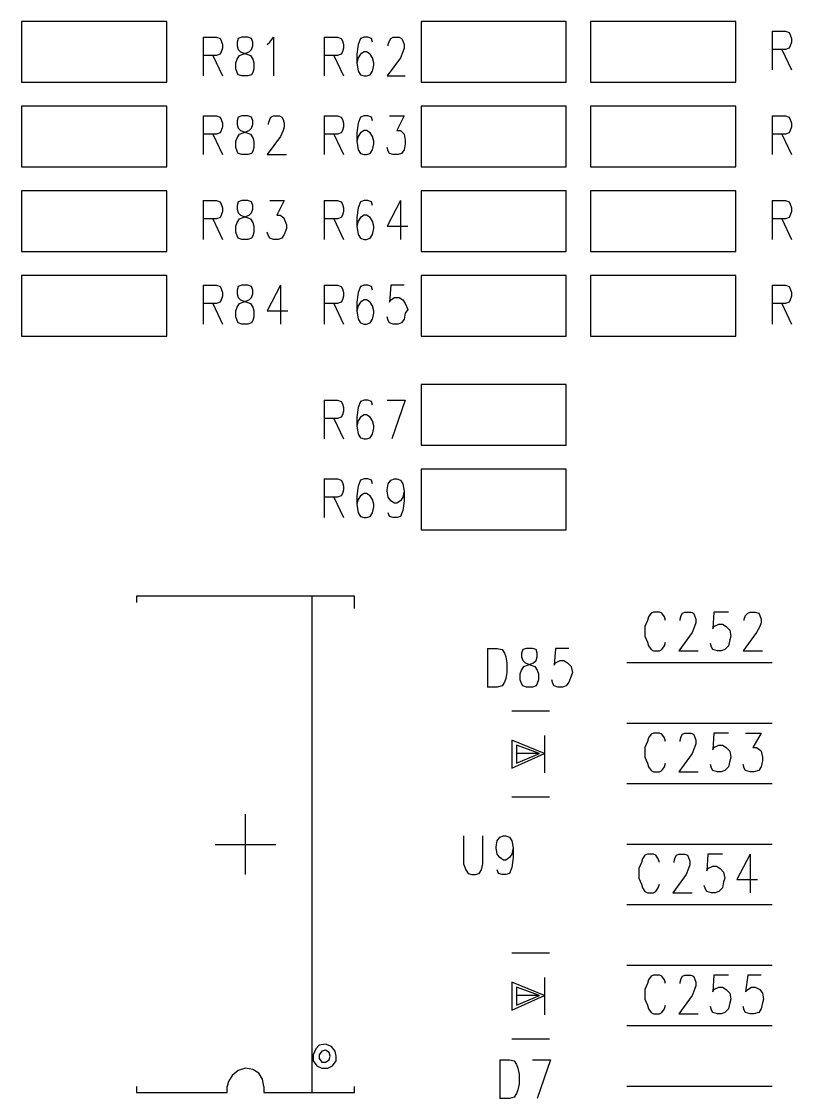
# Model space of a CAD drawing. Extents: x 295 to 953, y 10 to 290.
# Drawn here: x 742.48 to 769.13, y 107 to 144.3 of the extents above; entities that cross this region are included whole.
import ezdxf

# ---------------------------------------------------------------- set-up
doc = ezdxf.new("R2010")
doc.units = 0
doc.header["$LTSCALE"] = 5
doc.header["$MEASUREMENT"] = 0
doc.layers.add('SST0126_PHO', color=15, linetype='CONTINUOUS')

msp = doc.modelspace()

# ---------------------------------------------------------------- linework, layer by layer
at = {"layer": 'SST0126_PHO', "color": 7}
for p, q in [((742.479, 144.303), (742.479, 142.207)), ((747.508, 144.303), (742.479, 144.303)), ((747.508, 142.207), (747.508, 144.303)), ((756.309, 144.303), (756.309, 142.207)), ((761.338, 144.303), (756.309, 144.303)), ((761.338, 142.207), (761.338, 144.303)), ((762.176, 144.303), (762.176, 142.207)), ((767.206, 144.303), (762.176, 144.303)), ((767.206, 142.207), (767.206, 144.303)), ((748.765, 143.758), (749.226, 143.758)), ((748.765, 143.758), (748.765, 142.417)), ((749.226, 143.758), (749.352, 143.716)), ((749.352, 143.716), (749.394, 143.632)), ((749.394, 143.632), (749.436, 143.506)), ((749.98, 143.716), (749.939, 143.59)), ((750.106, 143.758), (749.98, 143.716)), ((750.316, 143.758), (750.106, 143.758)), ((750.442, 143.716), (750.316, 143.758)), ((750.483, 143.59), (750.442, 143.716)), ((751.07, 143.59), (751.196, 143.758)), ((751.196, 143.758), (751.196, 142.417)), ((752.956, 143.758), (753.417, 143.758)), ((752.956, 143.758), (752.956, 142.417)), ((753.417, 143.758), (753.543, 143.716)), ((753.543, 143.716), (753.585, 143.632)), ((753.585, 143.632), (753.627, 143.506)), ((754.213, 143.716), (754.13, 143.506)), ((754.339, 143.758), (754.213, 143.716)), ((754.465, 143.758), (754.339, 143.758)), ((754.591, 143.716), (754.465, 143.758)), ((754.633, 143.59), (754.591, 143.716)), ((755.177, 143.506), (755.219, 143.632)), ((755.219, 143.632), (755.261, 143.716)), ((755.261, 143.716), (755.345, 143.758)), ((755.345, 143.758), (755.555, 143.758)), ((755.555, 143.758), (755.638, 143.716)), ((755.638, 143.716), (755.68, 143.632)), ((755.68, 143.632), (755.722, 143.506)), ((768.463, 143.967), (768.924, 143.967)), ((768.463, 143.967), (768.463, 142.626)), ((768.924, 143.967), (769.05, 143.925)), ((769.05, 143.925), (769.091, 143.842)), ((769.091, 143.842), (769.133, 143.716)), ((769.133, 143.716), (769.133, 143.59)), ((749.394, 143.255), (749.352, 143.171)), ((749.436, 143.381), (749.394, 143.255)), ((749.436, 143.506), (749.436, 143.381)), ((749.939, 143.59), (749.939, 143.464)), ((749.939, 143.464), (749.98, 143.339)), ((749.98, 143.339), (750.064, 143.255)), ((750.064, 143.255), (750.274, 143.171)), ((750.148, 143.171), (750.358, 143.255)), ((750.358, 143.255), (750.442, 143.339)), ((750.442, 143.339), (750.483, 143.464)), ((750.483, 143.464), (750.483, 143.59)), ((750.986, 143.506), (751.07, 143.59)), ((753.585, 143.255), (753.543, 143.171)), ((753.627, 143.381), (753.585, 143.255)), ((753.627, 143.506), (753.627, 143.381)), ((754.13, 143.506), (754.088, 143.171)), ((754.339, 143.255), (754.213, 143.171)), ((754.423, 143.255), (754.339, 143.255)), ((754.549, 143.171), (754.423, 143.255)), ((755.177, 143.464), (755.177, 143.506)), ((755.68, 143.255), (755.596, 143.045)), ((755.722, 143.381), (755.68, 143.255)), ((755.722, 143.506), (755.722, 143.381)), ((768.924, 143.339), (768.463, 143.339)), ((768.798, 143.339), (769.133, 142.626)), ((769.05, 143.381), (768.924, 143.339)), ((769.091, 143.464), (769.05, 143.381)), ((769.133, 143.59), (769.091, 143.464)), ((749.226, 143.129), (748.765, 143.129)), ((749.1, 143.129), (749.436, 142.417)), ((749.352, 143.171), (749.226, 143.129)), ((749.897, 142.878), (749.939, 143.003)), ((749.897, 142.668), (749.897, 142.878)), ((749.939, 143.003), (750.022, 143.129)), ((750.022, 143.129), (750.148, 143.171)), ((750.274, 143.171), (750.4, 143.129)), ((750.4, 143.129), (750.483, 143.003)), ((750.483, 143.003), (750.525, 142.878)), ((750.525, 142.878), (750.525, 142.668)), ((753.417, 143.129), (752.956, 143.129)), ((753.291, 143.129), (753.627, 142.417)), ((753.543, 143.171), (753.417, 143.129)), ((754.088, 143.171), (754.088, 142.878)), ((754.13, 143.045), (754.088, 142.878)), ((754.088, 142.878), (754.13, 142.584)), ((754.213, 143.171), (754.13, 143.045)), ((754.633, 143.045), (754.549, 143.171)), ((754.674, 142.878), (754.633, 143.045)), ((754.674, 142.794), (754.674, 142.878)), ((755.596, 143.045), (755.135, 142.417)), ((749.939, 142.542), (749.897, 142.668)), ((749.98, 142.459), (749.939, 142.542)), ((750.483, 142.542), (750.442, 142.459)), ((750.525, 142.668), (750.483, 142.542)), ((754.13, 142.584), (754.213, 142.459)), ((754.549, 142.459), (754.633, 142.584)), ((754.633, 142.584), (754.674, 142.794)), ((742.479, 142.207), (747.508, 142.207)), ((750.106, 142.417), (749.98, 142.459)), ((750.316, 142.417), (750.106, 142.417)), ((750.442, 142.459), (750.316, 142.417)), ((754.213, 142.459), (754.339, 142.417)), ((754.339, 142.417), (754.423, 142.417)), ((754.423, 142.417), (754.549, 142.459)), ((755.135, 142.417), (755.764, 142.417)), ((756.309, 142.207), (761.338, 142.207)), ((762.176, 142.207), (767.206, 142.207)), ((742.479, 141.369), (742.479, 139.273)), ((747.508, 141.369), (742.479, 141.369)), ((747.508, 139.273), (747.508, 141.369)), ((756.309, 141.369), (756.309, 139.273)), ((761.338, 141.369), (756.309, 141.369)), ((761.338, 139.273), (761.338, 141.369)), ((762.176, 141.369), (762.176, 139.273)), ((767.206, 141.369), (762.176, 141.369)), ((767.206, 139.273), (767.206, 141.369)), ((748.765, 141.034), (749.226, 141.034)), ((748.765, 141.034), (748.765, 139.693)), ((749.226, 141.034), (749.352, 140.992)), ((750.106, 141.034), (749.98, 140.992)), ((750.316, 141.034), (750.106, 141.034)), ((750.442, 140.992), (750.316, 141.034)), ((751.112, 140.992), (751.196, 141.034)), ((751.196, 141.034), (751.405, 141.034)), ((751.405, 141.034), (751.489, 140.992)), ((752.956, 141.034), (753.417, 141.034)), ((752.956, 141.034), (752.956, 139.693)), ((753.417, 141.034), (753.543, 140.992)), ((754.339, 141.034), (754.213, 140.992)), ((754.465, 141.034), (754.339, 141.034)), ((754.591, 140.992), (754.465, 141.034)), ((755.219, 141.034), (755.722, 141.034)), ((755.722, 141.034), (755.471, 140.531)), ((768.463, 141.034), (768.924, 141.034)), ((768.463, 141.034), (768.463, 139.693)), ((768.924, 141.034), (769.05, 140.992)), ((749.352, 140.992), (749.394, 140.908)), ((749.394, 140.908), (749.436, 140.782)), ((749.436, 140.656), (749.394, 140.531)), ((749.436, 140.782), (749.436, 140.656)), ((749.98, 140.992), (749.939, 140.866)), ((749.939, 140.866), (749.939, 140.74)), ((749.939, 140.74), (749.98, 140.615)), ((750.483, 140.866), (750.442, 140.992)), ((750.442, 140.615), (750.483, 140.74)), ((750.483, 140.74), (750.483, 140.866)), ((751.028, 140.782), (751.07, 140.908)), ((751.028, 140.74), (751.028, 140.782)), ((751.07, 140.908), (751.112, 140.992)), ((751.489, 140.992), (751.531, 140.908)), ((751.531, 140.908), (751.573, 140.782)), ((751.573, 140.656), (751.531, 140.531)), ((751.573, 140.782), (751.573, 140.656)), ((753.543, 140.992), (753.585, 140.908)), ((753.585, 140.908), (753.627, 140.782)), ((753.627, 140.656), (753.585, 140.531)), ((753.627, 140.782), (753.627, 140.656)), ((754.13, 140.782), (754.088, 140.447)), ((754.213, 140.992), (754.13, 140.782)), ((754.633, 140.866), (754.591, 140.992)), ((769.05, 140.992), (769.091, 140.908)), ((769.091, 140.908), (769.133, 140.782)), ((769.133, 140.656), (769.091, 140.531)), ((769.133, 140.782), (769.133, 140.656)), ((749.226, 140.405), (748.765, 140.405)), ((749.1, 140.405), (749.436, 139.693)), ((749.352, 140.447), (749.226, 140.405)), ((749.394, 140.531), (749.352, 140.447)), ((749.897, 140.154), (749.939, 140.279)), ((749.939, 140.279), (750.022, 140.405)), ((749.98, 140.615), (750.064, 140.531)), ((750.022, 140.405), (750.148, 140.447)), ((750.064, 140.531), (750.274, 140.447)), ((750.148, 140.447), (750.358, 140.531)), ((750.274, 140.447), (750.4, 140.405)), ((750.358, 140.531), (750.442, 140.615)), ((750.4, 140.405), (750.483, 140.279)), ((750.483, 140.279), (750.525, 140.154)), ((751.447, 140.321), (750.986, 139.693)), ((751.531, 140.531), (751.447, 140.321)), ((753.417, 140.405), (752.956, 140.405)), ((753.291, 140.405), (753.627, 139.693)), ((753.543, 140.447), (753.417, 140.405)), ((753.585, 140.531), (753.543, 140.447)), ((754.088, 140.447), (754.088, 140.154)), ((754.13, 140.321), (754.088, 140.154)), ((754.213, 140.447), (754.13, 140.321)), ((754.339, 140.531), (754.213, 140.447)), ((754.423, 140.531), (754.339, 140.531)), ((754.549, 140.447), (754.423, 140.531)), ((754.633, 140.321), (754.549, 140.447)), ((754.674, 140.154), (754.633, 140.321)), ((755.471, 140.531), (755.596, 140.531)), ((755.596, 140.531), (755.68, 140.447)), ((755.68, 140.447), (755.722, 140.405)), ((755.722, 140.405), (755.764, 140.195)), ((768.924, 140.405), (768.463, 140.405)), ((768.798, 140.405), (769.133, 139.693)), ((769.05, 140.447), (768.924, 140.405)), ((769.091, 140.531), (769.05, 140.447)), ((749.897, 139.944), (749.897, 140.154)), ((749.939, 139.818), (749.897, 139.944)), ((750.525, 139.944), (750.483, 139.818)), ((750.525, 140.154), (750.525, 139.944)), ((754.088, 140.154), (754.13, 139.86)), ((754.633, 139.86), (754.674, 140.07)), ((754.674, 140.07), (754.674, 140.154)), ((755.177, 139.818), (755.135, 139.944)), ((755.764, 140.07), (755.722, 139.86)), ((755.764, 140.195), (755.764, 140.07)), ((749.98, 139.734), (749.939, 139.818)), ((750.106, 139.693), (749.98, 139.734)), ((750.316, 139.693), (750.106, 139.693)), ((750.442, 139.734), (750.316, 139.693)), ((750.483, 139.818), (750.442, 139.734)), ((750.986, 139.693), (751.657, 139.693)), ((754.13, 139.86), (754.213, 139.734)), ((754.213, 139.734), (754.339, 139.693)), ((754.339, 139.693), (754.423, 139.693)), ((754.423, 139.693), (754.549, 139.734)), ((754.549, 139.734), (754.633, 139.86)), ((755.219, 139.734), (755.177, 139.818)), ((755.345, 139.693), (755.219, 139.734)), ((755.513, 139.693), (755.345, 139.693)), ((755.638, 139.734), (755.513, 139.693)), ((755.722, 139.86), (755.638, 139.734)), ((742.479, 139.273), (747.508, 139.273)), ((756.309, 139.273), (761.338, 139.273)), ((762.176, 139.273), (767.206, 139.273)), ((742.479, 138.435), (742.479, 136.34)), ((747.508, 138.435), (742.479, 138.435)), ((747.508, 136.34), (747.508, 138.435)), ((756.309, 138.435), (756.309, 136.34)), ((761.338, 138.435), (756.309, 138.435)), ((761.338, 136.34), (761.338, 138.435)), ((762.176, 138.435), (762.176, 136.34)), ((767.206, 138.435), (762.176, 138.435)), ((767.206, 136.34), (767.206, 138.435)), ((748.765, 138.1), (749.226, 138.1)), ((748.765, 138.1), (748.765, 136.759)), ((749.226, 138.1), (749.352, 138.058)), ((749.352, 138.058), (749.394, 137.974)), ((749.98, 138.058), (749.939, 137.932)), ((750.106, 138.1), (749.98, 138.058)), ((750.316, 138.1), (750.106, 138.1)), ((750.442, 138.058), (750.316, 138.1)), ((750.483, 137.932), (750.442, 138.058)), ((751.07, 138.1), (751.573, 138.1)), ((751.573, 138.1), (751.322, 137.597)), ((752.956, 138.1), (753.417, 138.1)), ((752.956, 138.1), (752.956, 136.759)), ((753.417, 138.1), (753.543, 138.058)), ((753.543, 138.058), (753.585, 137.974)), ((754.213, 138.058), (754.13, 137.849)), ((754.339, 138.1), (754.213, 138.058)), ((754.465, 138.1), (754.339, 138.1)), ((754.591, 138.058), (754.465, 138.1)), ((754.633, 137.932), (754.591, 138.058)), ((755.596, 138.1), (755.135, 137.22)), ((755.596, 138.1), (755.596, 136.759)), ((768.463, 138.1), (768.924, 138.1)), ((768.463, 138.1), (768.463, 136.759)), ((768.924, 138.1), (769.05, 138.058)), ((769.05, 138.058), (769.091, 137.974)), ((749.394, 137.974), (749.436, 137.849)), ((749.436, 137.723), (749.394, 137.597)), ((749.436, 137.849), (749.436, 137.723)), ((749.939, 137.932), (749.939, 137.807)), ((749.939, 137.807), (749.98, 137.681)), ((749.98, 137.681), (750.064, 137.597)), ((750.358, 137.597), (750.442, 137.681)), ((750.442, 137.681), (750.483, 137.807)), ((750.483, 137.807), (750.483, 137.932)), ((753.585, 137.974), (753.627, 137.849)), ((753.627, 137.723), (753.585, 137.597)), ((753.627, 137.849), (753.627, 137.723)), ((754.13, 137.849), (754.088, 137.513)), ((769.091, 137.974), (769.133, 137.849)), ((769.133, 137.723), (769.091, 137.597)), ((769.133, 137.849), (769.133, 137.723)), ((749.226, 137.471), (748.765, 137.471)), ((749.1, 137.471), (749.436, 136.759)), ((749.352, 137.513), (749.226, 137.471)), ((749.394, 137.597), (749.352, 137.513)), ((749.897, 137.22), (749.939, 137.346)), ((749.939, 137.346), (750.022, 137.471)), ((750.022, 137.471), (750.148, 137.513)), ((750.064, 137.597), (750.274, 137.513)), ((750.148, 137.513), (750.358, 137.597)), ((750.274, 137.513), (750.4, 137.471)), ((750.4, 137.471), (750.483, 137.346)), ((750.483, 137.346), (750.525, 137.22)), ((751.322, 137.597), (751.447, 137.597)), ((751.447, 137.597), (751.531, 137.513)), ((751.531, 137.513), (751.573, 137.471)), ((751.573, 137.471), (751.657, 137.262)), ((753.417, 137.471), (752.956, 137.471)), ((753.291, 137.471), (753.627, 136.759)), ((753.543, 137.513), (753.417, 137.471)), ((753.585, 137.597), (753.543, 137.513)), ((754.088, 137.513), (754.088, 137.22)), ((754.13, 137.387), (754.088, 137.22)), ((754.213, 137.513), (754.13, 137.387)), ((754.339, 137.597), (754.213, 137.513)), ((754.423, 137.597), (754.339, 137.597)), ((754.549, 137.513), (754.423, 137.597)), ((754.633, 137.387), (754.549, 137.513)), ((754.674, 137.22), (754.633, 137.387)), ((768.924, 137.471), (768.463, 137.471)), ((768.798, 137.471), (769.133, 136.759)), ((769.05, 137.513), (768.924, 137.471)), ((769.091, 137.597), (769.05, 137.513)), ((749.897, 137.01), (749.897, 137.22)), ((749.939, 136.885), (749.897, 137.01)), ((750.525, 137.01), (750.483, 136.885)), ((750.525, 137.22), (750.525, 137.01)), ((751.028, 136.885), (750.986, 137.01)), ((751.573, 136.926), (751.489, 136.801)), ((751.657, 137.136), (751.573, 136.926)), ((751.657, 137.262), (751.657, 137.136)), ((754.088, 137.22), (754.13, 136.926)), ((754.13, 136.926), (754.213, 136.801)), ((754.549, 136.801), (754.633, 136.926)), ((754.633, 136.926), (754.674, 137.136)), ((754.674, 137.136), (754.674, 137.22)), ((755.135, 137.22), (755.848, 137.22)), ((749.98, 136.801), (749.939, 136.885)), ((750.106, 136.759), (749.98, 136.801)), ((750.316, 136.759), (750.106, 136.759)), ((750.442, 136.801), (750.316, 136.759)), ((750.483, 136.885), (750.442, 136.801)), ((751.07, 136.801), (751.028, 136.885)), ((751.196, 136.759), (751.07, 136.801)), ((751.364, 136.759), (751.196, 136.759)), ((751.489, 136.801), (751.364, 136.759)), ((754.213, 136.801), (754.339, 136.759)), ((754.339, 136.759), (754.423, 136.759)), ((754.423, 136.759), (754.549, 136.801)), ((742.479, 136.34), (747.508, 136.34)), ((756.309, 136.34), (761.338, 136.34)), ((762.176, 136.34), (767.206, 136.34)), ((742.479, 135.502), (742.479, 133.406)), ((747.508, 135.502), (742.479, 135.502)), ((747.508, 133.406), (747.508, 135.502)), ((756.309, 135.502), (756.309, 133.406)), ((761.338, 135.502), (756.309, 135.502)), ((761.338, 133.406), (761.338, 135.502)), ((762.176, 135.502), (762.176, 133.406)), ((767.206, 135.502), (762.176, 135.502)), ((767.206, 133.406), (767.206, 135.502)), ((748.765, 135.166), (749.226, 135.166)), ((748.765, 135.166), (748.765, 133.825)), ((749.226, 135.166), (749.352, 135.124)), ((749.352, 135.124), (749.394, 135.041)), ((749.394, 135.041), (749.436, 134.915)), ((749.98, 135.124), (749.939, 134.999)), ((750.106, 135.166), (749.98, 135.124)), ((750.316, 135.166), (750.106, 135.166)), ((750.442, 135.124), (750.316, 135.166)), ((750.483, 134.999), (750.442, 135.124)), ((751.447, 135.166), (750.986, 134.286)), ((751.447, 135.166), (751.447, 133.825)), ((752.956, 135.166), (753.417, 135.166)), ((752.956, 135.166), (752.956, 133.825)), ((753.417, 135.166), (753.543, 135.124)), ((753.543, 135.124), (753.585, 135.041)), ((753.585, 135.041), (753.627, 134.915)), ((754.213, 135.124), (754.13, 134.915)), ((754.339, 135.166), (754.213, 135.124)), ((754.465, 135.166), (754.339, 135.166)), ((754.591, 135.124), (754.465, 135.166)), ((754.633, 134.999), (754.591, 135.124)), ((755.261, 135.166), (755.219, 134.58)), ((755.722, 135.166), (755.261, 135.166)), ((768.463, 135.166), (768.924, 135.166)), ((768.463, 135.166), (768.463, 133.825)), ((768.924, 135.166), (769.05, 135.124)), ((769.05, 135.124), (769.091, 135.041)), ((769.091, 135.041), (769.133, 134.915)), ((749.394, 134.663), (749.352, 134.58)), ((749.436, 134.789), (749.394, 134.663)), ((749.436, 134.915), (749.436, 134.789)), ((749.939, 134.999), (749.939, 134.873)), ((749.939, 134.873), (749.98, 134.747)), ((749.98, 134.747), (750.064, 134.663)), ((750.064, 134.663), (750.274, 134.58)), ((750.148, 134.58), (750.358, 134.663)), ((750.358, 134.663), (750.442, 134.747)), ((750.442, 134.747), (750.483, 134.873)), ((750.483, 134.873), (750.483, 134.999)), ((753.585, 134.663), (753.543, 134.58)), ((753.627, 134.789), (753.585, 134.663)), ((753.627, 134.915), (753.627, 134.789)), ((754.13, 134.915), (754.088, 134.58)), ((754.339, 134.663), (754.213, 134.58)), ((754.423, 134.663), (754.339, 134.663)), ((754.549, 134.58), (754.423, 134.663)), ((755.219, 134.58), (755.261, 134.663)), ((755.261, 134.663), (755.387, 134.747)), ((755.387, 134.747), (755.555, 134.747)), ((755.555, 134.747), (755.68, 134.663)), ((755.68, 134.663), (755.764, 134.538)), ((769.091, 134.663), (769.05, 134.58)), ((769.133, 134.789), (769.091, 134.663)), ((769.133, 134.915), (769.133, 134.789)), ((749.226, 134.538), (748.765, 134.538)), ((749.1, 134.538), (749.436, 133.825)), ((749.352, 134.58), (749.226, 134.538)), ((749.897, 134.286), (749.939, 134.412)), ((749.897, 134.077), (749.897, 134.286)), ((749.939, 134.412), (750.022, 134.538)), ((750.022, 134.538), (750.148, 134.58)), ((750.274, 134.58), (750.4, 134.538)), ((750.4, 134.538), (750.483, 134.412)), ((750.483, 134.412), (750.525, 134.286)), ((750.525, 134.286), (750.525, 134.077)), ((750.986, 134.286), (751.699, 134.286)), ((753.417, 134.538), (752.956, 134.538)), ((753.291, 134.538), (753.627, 133.825)), ((753.543, 134.58), (753.417, 134.538)), ((754.088, 134.58), (754.088, 134.286)), ((754.13, 134.454), (754.088, 134.286)), ((754.088, 134.286), (754.13, 133.993)), ((754.213, 134.58), (754.13, 134.454)), ((754.633, 134.454), (754.549, 134.58)), ((754.674, 134.286), (754.633, 134.454)), ((754.674, 134.202), (754.674, 134.286)), ((755.764, 134.538), (755.848, 134.328)), ((755.848, 134.328), (755.764, 134.202)), ((768.924, 134.538), (768.463, 134.538)), ((768.798, 134.538), (769.133, 133.825)), ((769.05, 134.58), (768.924, 134.538)), ((749.939, 133.951), (749.897, 134.077)), ((749.98, 133.867), (749.939, 133.951)), ((750.483, 133.951), (750.442, 133.867)), ((750.525, 134.077), (750.483, 133.951)), ((754.13, 133.993), (754.213, 133.867)), ((754.549, 133.867), (754.633, 133.993)), ((754.633, 133.993), (754.674, 134.202)), ((755.177, 133.951), (755.135, 134.077)), ((755.219, 133.867), (755.177, 133.951)), ((755.722, 133.993), (755.638, 133.867)), ((755.764, 134.202), (755.722, 133.993)), ((750.106, 133.825), (749.98, 133.867)), ((750.316, 133.825), (750.106, 133.825)), ((750.442, 133.867), (750.316, 133.825)), ((754.213, 133.867), (754.339, 133.825)), ((754.339, 133.825), (754.423, 133.825)), ((754.423, 133.825), (754.549, 133.867)), ((755.345, 133.825), (755.219, 133.867)), ((755.513, 133.825), (755.345, 133.825)), ((755.638, 133.867), (755.513, 133.825)), ((742.479, 133.406), (747.508, 133.406)), ((756.309, 133.406), (761.338, 133.406)), ((762.176, 133.406), (767.206, 133.406)), ((756.309, 131.73), (756.309, 129.634)), ((761.338, 131.73), (756.309, 131.73)), ((761.338, 129.634), (761.338, 131.73)), ((752.956, 131.185), (753.417, 131.185)), ((752.956, 131.185), (752.956, 129.844)), ((753.417, 131.185), (753.543, 131.143)), ((753.543, 131.143), (753.585, 131.059)), ((753.585, 131.059), (753.627, 130.933)), ((753.627, 130.933), (753.627, 130.808)), ((754.13, 130.933), (754.088, 130.598)), ((754.213, 131.143), (754.13, 130.933)), ((754.339, 131.185), (754.213, 131.143)), ((754.465, 131.185), (754.339, 131.185)), ((754.591, 131.143), (754.465, 131.185)), ((754.633, 131.017), (754.591, 131.143)), ((755.135, 131.185), (755.764, 131.185)), ((755.764, 131.185), (755.303, 129.844)), ((753.417, 130.556), (752.956, 130.556)), ((753.291, 130.556), (753.627, 129.844)), ((753.543, 130.598), (753.417, 130.556)), ((753.585, 130.682), (753.543, 130.598)), ((753.627, 130.808), (753.585, 130.682)), ((754.088, 130.598), (754.088, 130.305)), ((754.213, 130.598), (754.13, 130.472)), ((754.339, 130.682), (754.213, 130.598)), ((754.423, 130.682), (754.339, 130.682)), ((754.549, 130.598), (754.423, 130.682)), ((754.633, 130.472), (754.549, 130.598)), ((754.13, 130.472), (754.088, 130.305)), ((754.088, 130.305), (754.13, 130.011)), ((754.674, 130.305), (754.633, 130.472)), ((754.633, 130.011), (754.674, 130.221)), ((754.674, 130.221), (754.674, 130.305)), ((754.13, 130.011), (754.213, 129.886)), ((754.213, 129.886), (754.339, 129.844)), ((754.339, 129.844), (754.423, 129.844)), ((754.423, 129.844), (754.549, 129.886)), ((754.549, 129.886), (754.633, 130.011)), ((756.309, 129.634), (761.338, 129.634)), ((756.309, 128.796), (756.309, 126.7)), ((761.338, 128.796), (756.309, 128.796)), ((761.338, 126.7), (761.338, 128.796)), ((752.956, 128.461), (753.417, 128.461)), ((752.956, 128.461), (752.956, 127.12)), ((753.417, 128.461), (753.543, 128.419)), ((753.543, 128.419), (753.585, 128.335)), ((753.585, 128.335), (753.627, 128.209)), ((754.213, 128.419), (754.13, 128.209)), ((754.339, 128.461), (754.213, 128.419)), ((754.465, 128.461), (754.339, 128.461)), ((754.591, 128.419), (754.465, 128.461)), ((754.633, 128.293), (754.591, 128.419)), ((755.177, 128.293), (755.261, 128.419)), ((755.261, 128.419), (755.387, 128.461)), ((755.387, 128.461), (755.471, 128.461)), ((755.471, 128.461), (755.596, 128.419)), ((755.596, 128.419), (755.68, 128.293)), ((753.585, 127.958), (753.543, 127.874)), ((753.627, 128.083), (753.585, 127.958)), ((753.627, 128.209), (753.627, 128.083)), ((754.13, 128.209), (754.088, 127.874)), ((754.339, 127.958), (754.213, 127.874)), ((754.423, 127.958), (754.339, 127.958)), ((754.549, 127.874), (754.423, 127.958)), ((755.135, 128.083), (755.177, 128.293)), ((755.135, 128.042), (755.135, 128.083)), ((755.177, 127.832), (755.135, 128.042)), ((755.68, 128.293), (755.722, 128.042)), ((755.722, 128.042), (755.68, 127.832)), ((755.722, 128.042), (755.722, 127.706)), ((753.417, 127.832), (752.956, 127.832)), ((753.291, 127.832), (753.627, 127.12)), ((753.543, 127.874), (753.417, 127.832)), ((754.088, 127.874), (754.088, 127.581)), ((754.13, 127.748), (754.088, 127.581)), ((754.088, 127.581), (754.13, 127.287)), ((754.213, 127.874), (754.13, 127.748)), ((754.633, 127.748), (754.549, 127.874)), ((754.674, 127.581), (754.633, 127.748)), ((754.674, 127.497), (754.674, 127.581)), ((755.261, 127.706), (755.177, 127.832)), ((755.387, 127.622), (755.261, 127.706)), ((755.471, 127.622), (755.387, 127.622)), ((755.596, 127.706), (755.471, 127.622)), ((755.68, 127.832), (755.596, 127.706)), ((755.722, 127.706), (755.68, 127.371)), ((754.13, 127.287), (754.213, 127.161)), ((754.549, 127.161), (754.633, 127.287)), ((754.633, 127.287), (754.674, 127.497)), ((755.219, 127.161), (755.177, 127.287)), ((755.68, 127.371), (755.596, 127.161)), ((754.213, 127.161), (754.339, 127.12)), ((754.339, 127.12), (754.423, 127.12)), ((754.423, 127.12), (754.549, 127.161)), ((755.345, 127.12), (755.219, 127.161)), ((755.471, 127.12), (755.345, 127.12)), ((755.596, 127.161), (755.471, 127.12)), ((756.309, 126.7), (761.338, 126.7)), ((754.004, 124.395), (746.46, 124.395)), ((746.46, 124.395), (746.46, 124.186)), ((752.537, 107.212), (752.537, 124.395)), ((754.004, 123.976), (754.004, 124.395)), ((764.356, 123.851), (764.272, 123.809)), ((764.565, 123.851), (764.356, 123.851)), ((764.649, 123.809), (764.565, 123.851)), ((765.361, 123.809), (765.445, 123.851)), ((765.445, 123.851), (765.655, 123.851)), ((765.655, 123.851), (765.739, 123.809)), ((766.451, 123.851), (766.409, 123.264)), ((766.954, 123.851), (766.451, 123.851)), ((767.625, 123.809), (767.708, 123.851)), ((767.708, 123.851), (767.876, 123.851)), ((767.876, 123.851), (768.002, 123.809)), ((764.146, 123.557), (764.062, 123.348)), ((764.188, 123.683), (764.146, 123.557)), ((764.272, 123.809), (764.188, 123.683)), ((764.733, 123.683), (764.649, 123.809)), ((764.775, 123.557), (764.733, 123.683)), ((765.278, 123.599), (765.32, 123.725)), ((765.278, 123.557), (765.278, 123.599)), ((765.32, 123.725), (765.361, 123.809)), ((765.739, 123.809), (765.781, 123.725)), ((765.781, 123.725), (765.822, 123.599)), ((765.822, 123.473), (765.781, 123.348)), ((765.822, 123.599), (765.822, 123.473)), ((767.499, 123.599), (767.541, 123.725)), ((767.499, 123.557), (767.499, 123.599)), ((767.541, 123.725), (767.625, 123.809)), ((768.002, 123.809), (768.044, 123.725)), ((768.044, 123.725), (768.086, 123.599)), ((768.086, 123.473), (768.044, 123.348)), ((768.086, 123.599), (768.086, 123.473)), ((764.062, 123.348), (764.062, 123.012)), ((765.697, 123.138), (765.236, 122.509)), ((765.781, 123.348), (765.697, 123.138)), ((766.409, 123.264), (766.451, 123.348)), ((766.451, 123.348), (766.619, 123.431)), ((766.619, 123.431), (766.744, 123.431)), ((766.744, 123.431), (766.87, 123.348)), ((766.87, 123.348), (766.996, 123.222)), ((766.996, 123.222), (767.038, 123.012)), ((767.918, 123.138), (767.457, 122.509)), ((768.044, 123.348), (767.918, 123.138)), ((764.062, 123.012), (764.146, 122.803)), ((764.146, 122.803), (764.188, 122.677)), ((764.733, 122.677), (764.775, 122.803)), ((766.367, 122.635), (766.325, 122.761)), ((766.996, 122.887), (766.954, 122.677)), ((767.038, 123.012), (766.996, 122.887)), ((758.614, 122.593), (758.949, 122.593)), ((758.614, 122.593), (758.614, 121.252)), ((758.949, 122.593), (759.117, 122.551)), ((759.117, 122.551), (759.201, 122.426)), ((759.201, 122.426), (759.243, 122.3)), ((759.829, 122.551), (759.787, 122.426)), ((759.787, 122.426), (759.787, 122.3)), ((759.955, 122.593), (759.829, 122.551)), ((760.165, 122.593), (759.955, 122.593)), ((760.29, 122.551), (760.165, 122.593)), ((760.332, 122.426), (760.29, 122.551)), ((760.332, 122.3), (760.332, 122.426)), ((760.961, 122.593), (760.919, 122.007)), ((761.422, 122.593), (760.961, 122.593)), ((764.188, 122.677), (764.272, 122.551)), ((764.272, 122.551), (764.356, 122.509)), ((764.356, 122.509), (764.565, 122.509)), ((764.565, 122.509), (764.649, 122.551)), ((764.649, 122.551), (764.733, 122.677)), ((765.236, 122.509), (765.906, 122.509)), ((766.409, 122.551), (766.367, 122.635)), ((766.577, 122.509), (766.409, 122.551)), ((766.703, 122.509), (766.577, 122.509)), ((766.828, 122.551), (766.703, 122.509)), ((766.954, 122.677), (766.828, 122.551)), ((767.457, 122.509), (768.128, 122.509)), ((759.243, 122.3), (759.285, 122.09)), ((759.285, 122.09), (759.285, 121.755)), ((759.787, 122.3), (759.829, 122.174)), ((759.829, 122.174), (759.913, 122.09)), ((759.871, 121.965), (759.997, 122.007)), ((759.913, 122.09), (760.123, 122.007)), ((759.997, 122.007), (760.207, 122.09)), ((760.123, 122.007), (760.248, 121.965)), ((760.207, 122.09), (760.29, 122.174)), ((760.29, 122.174), (760.332, 122.3)), ((760.919, 122.007), (760.961, 122.09)), ((760.961, 122.09), (761.129, 122.174)), ((761.129, 122.174), (761.254, 122.174)), ((761.254, 122.174), (761.38, 122.09)), ((761.38, 122.09), (761.506, 121.965)), ((768.463, 122.09), (763.434, 122.09)), ((759.285, 121.755), (759.243, 121.546)), ((759.746, 121.713), (759.787, 121.839)), ((759.746, 121.504), (759.746, 121.713)), ((759.787, 121.839), (759.871, 121.965)), ((760.248, 121.965), (760.332, 121.839)), ((760.332, 121.839), (760.374, 121.713)), ((760.374, 121.713), (760.374, 121.504)), ((761.506, 121.629), (761.422, 121.42)), ((761.506, 121.965), (761.548, 121.755)), ((761.548, 121.755), (761.506, 121.629)), ((758.949, 121.252), (758.614, 121.252)), ((759.117, 121.294), (758.949, 121.252)), ((759.201, 121.42), (759.117, 121.294)), ((759.243, 121.546), (759.201, 121.42)), ((759.787, 121.378), (759.746, 121.504)), ((759.829, 121.294), (759.787, 121.378)), ((759.955, 121.252), (759.829, 121.294)), ((760.165, 121.252), (759.955, 121.252)), ((760.29, 121.294), (760.165, 121.252)), ((760.332, 121.378), (760.29, 121.294)), ((760.374, 121.504), (760.332, 121.378)), ((760.877, 121.378), (760.835, 121.504)), ((760.919, 121.294), (760.877, 121.378)), ((761.045, 121.252), (760.919, 121.294)), ((761.212, 121.252), (761.045, 121.252)), ((761.338, 121.294), (761.212, 121.252)), ((761.422, 121.42), (761.338, 121.294)), ((760.751, 120.414), (759.452, 120.414)), ((768.463, 119.995), (763.434, 119.995)), ((760.584, 118.947), (759.452, 119.408)), ((759.452, 119.408), (759.452, 118.444)), ((760.584, 119.576), (760.584, 118.277)), ((764.146, 119.366), (764.062, 119.157)), ((764.188, 119.492), (764.146, 119.366)), ((764.272, 119.618), (764.188, 119.492)), ((764.356, 119.66), (764.272, 119.618)), ((764.565, 119.66), (764.356, 119.66)), ((764.649, 119.618), (764.565, 119.66)), ((764.733, 119.492), (764.649, 119.618)), ((764.775, 119.366), (764.733, 119.492)), ((765.278, 119.408), (765.32, 119.534)), ((765.278, 119.366), (765.278, 119.408)), ((765.32, 119.534), (765.361, 119.618)), ((765.361, 119.618), (765.445, 119.66)), ((765.445, 119.66), (765.655, 119.66)), ((765.655, 119.66), (765.739, 119.618)), ((765.739, 119.618), (765.781, 119.534)), ((765.781, 119.534), (765.822, 119.408)), ((765.822, 119.408), (765.822, 119.282)), ((766.451, 119.66), (766.409, 119.073)), ((766.954, 119.66), (766.451, 119.66)), ((767.541, 119.66), (768.086, 119.66)), ((768.086, 119.66), (767.792, 119.157)), ((760.416, 118.947), (759.62, 119.24)), ((759.62, 119.24), (759.62, 118.612)), ((764.062, 119.157), (764.062, 118.821)), ((765.781, 119.157), (765.697, 118.947)), ((765.822, 119.282), (765.781, 119.157)), ((766.409, 119.073), (766.451, 119.157)), ((766.451, 119.157), (766.619, 119.24)), ((766.619, 119.24), (766.744, 119.24)), ((766.744, 119.24), (766.87, 119.157)), ((766.87, 119.157), (766.996, 119.031)), ((766.996, 119.031), (767.038, 118.821)), ((767.792, 119.157), (767.918, 119.157)), ((767.918, 119.157), (768.044, 119.073)), ((768.044, 119.073), (768.086, 119.031)), ((768.086, 119.031), (768.128, 118.821)), ((759.452, 118.444), (760.584, 118.947)), ((759.62, 118.612), (760.416, 118.947)), ((760.416, 118.947), (759.62, 118.947)), ((764.062, 118.821), (764.146, 118.612)), ((765.697, 118.947), (765.236, 118.318)), ((766.996, 118.696), (766.954, 118.486)), ((767.038, 118.821), (766.996, 118.696)), ((768.128, 118.696), (768.086, 118.486)), ((768.128, 118.821), (768.128, 118.696)), ((764.146, 118.612), (764.188, 118.486)), ((764.188, 118.486), (764.272, 118.36)), ((764.272, 118.36), (764.356, 118.318)), ((764.356, 118.318), (764.565, 118.318)), ((764.565, 118.318), (764.649, 118.36)), ((764.649, 118.36), (764.733, 118.486)), ((764.733, 118.486), (764.775, 118.612)), ((765.236, 118.318), (765.906, 118.318)), ((766.367, 118.444), (766.325, 118.57)), ((766.409, 118.36), (766.367, 118.444)), ((766.577, 118.318), (766.409, 118.36)), ((766.703, 118.318), (766.577, 118.318)), ((766.828, 118.36), (766.703, 118.318)), ((766.954, 118.486), (766.828, 118.36)), ((767.499, 118.444), (767.457, 118.57)), ((767.541, 118.36), (767.499, 118.444)), ((767.708, 118.318), (767.541, 118.36)), ((767.834, 118.318), (767.708, 118.318)), ((768.002, 118.36), (767.834, 118.318)), ((768.086, 118.486), (768.002, 118.36)), ((768.463, 117.899), (763.434, 117.899)), ((760.751, 117.438), (759.452, 117.438)), ((750.232, 114.756), (750.232, 116.852)), ((757.776, 116.097), (757.776, 115.133)), ((758.446, 115.133), (758.446, 116.097)), ((758.949, 115.93), (759.033, 116.055)), ((759.033, 116.055), (759.159, 116.097)), ((759.159, 116.097), (759.243, 116.097)), ((759.243, 116.097), (759.368, 116.055)), ((759.368, 116.055), (759.452, 115.93)), ((749.184, 115.804), (751.28, 115.804)), ((758.907, 115.72), (758.949, 115.93)), ((758.907, 115.678), (758.907, 115.72)), ((758.949, 115.469), (758.907, 115.678)), ((759.452, 115.93), (759.494, 115.678)), ((759.494, 115.678), (759.452, 115.469)), ((759.494, 115.678), (759.494, 115.343)), ((768.463, 115.804), (763.434, 115.804)), ((759.033, 115.343), (758.949, 115.469)), ((759.159, 115.259), (759.033, 115.343)), ((759.243, 115.259), (759.159, 115.259)), ((759.368, 115.343), (759.243, 115.259)), ((759.452, 115.469), (759.368, 115.343)), ((759.494, 115.343), (759.452, 115.008)), ((763.978, 115.301), (763.937, 115.175)), ((764.062, 115.427), (763.978, 115.301)), ((764.146, 115.469), (764.062, 115.427)), ((764.356, 115.469), (764.146, 115.469)), ((764.439, 115.427), (764.356, 115.469)), ((764.523, 115.301), (764.439, 115.427)), ((764.565, 115.175), (764.523, 115.301)), ((765.068, 115.217), (765.11, 115.343)), ((765.11, 115.343), (765.152, 115.427)), ((765.152, 115.427), (765.236, 115.469)), ((765.236, 115.469), (765.445, 115.469)), ((765.445, 115.469), (765.529, 115.427)), ((765.529, 115.427), (765.571, 115.343)), ((765.571, 115.343), (765.613, 115.217)), ((766.242, 115.469), (766.2, 114.882)), ((766.744, 115.469), (766.242, 115.469)), ((767.708, 115.469), (767.247, 114.588)), ((767.708, 115.469), (767.708, 114.127)), ((757.776, 115.133), (757.86, 114.924)), ((757.86, 114.924), (757.943, 114.798)), ((758.321, 114.798), (758.404, 114.924)), ((758.404, 114.924), (758.446, 115.133)), ((758.991, 114.798), (758.949, 114.924)), ((759.452, 115.008), (759.368, 114.798)), ((763.937, 115.175), (763.853, 114.966)), ((763.853, 114.966), (763.853, 114.63)), ((765.068, 115.175), (765.068, 115.217)), ((765.571, 114.966), (765.487, 114.756)), ((765.613, 115.091), (765.571, 114.966)), ((765.613, 115.217), (765.613, 115.091)), ((766.2, 114.882), (766.242, 114.966)), ((766.242, 114.966), (766.409, 115.049)), ((766.409, 115.049), (766.535, 115.049)), ((766.535, 115.049), (766.661, 114.966)), ((766.661, 114.966), (766.786, 114.84)), ((757.943, 114.798), (758.069, 114.756)), ((758.069, 114.756), (758.195, 114.756)), ((758.195, 114.756), (758.321, 114.798)), ((759.117, 114.756), (758.991, 114.798)), ((759.243, 114.756), (759.117, 114.756)), ((759.368, 114.798), (759.243, 114.756)), ((763.853, 114.63), (763.937, 114.421)), ((765.487, 114.756), (765.026, 114.127)), ((766.786, 114.84), (766.828, 114.63)), ((766.828, 114.63), (766.786, 114.505)), ((767.247, 114.588), (767.96, 114.588)), ((763.937, 114.421), (763.978, 114.295)), ((763.978, 114.295), (764.062, 114.169)), ((764.062, 114.169), (764.146, 114.127)), ((764.356, 114.127), (764.439, 114.169)), ((764.439, 114.169), (764.523, 114.295)), ((764.523, 114.295), (764.565, 114.421)), ((766.158, 114.253), (766.116, 114.379)), ((766.2, 114.169), (766.158, 114.253)), ((766.367, 114.127), (766.2, 114.169)), ((766.619, 114.169), (766.493, 114.127)), ((766.744, 114.295), (766.619, 114.169)), ((766.786, 114.505), (766.744, 114.295)), ((764.146, 114.127), (764.356, 114.127)), ((765.026, 114.127), (765.697, 114.127)), ((766.493, 114.127), (766.367, 114.127)), ((768.463, 113.708), (763.434, 113.708)), ((760.751, 112.032), (759.452, 112.032)), ((768.463, 111.613), (763.434, 111.613)), ((760.584, 111.194), (760.584, 109.895)), ((764.272, 111.236), (764.188, 111.11)), ((764.356, 111.278), (764.272, 111.236)), ((764.565, 111.278), (764.356, 111.278)), ((764.649, 111.236), (764.565, 111.278)), ((764.733, 111.11), (764.649, 111.236)), ((765.32, 111.152), (765.361, 111.236)), ((765.361, 111.236), (765.445, 111.278)), ((765.445, 111.278), (765.655, 111.278)), ((765.655, 111.278), (765.739, 111.236)), ((765.739, 111.236), (765.781, 111.152)), ((766.451, 111.278), (766.409, 110.691)), ((766.954, 111.278), (766.451, 111.278)), ((767.625, 111.278), (767.541, 110.691)), ((768.086, 111.278), (767.625, 111.278)), ((760.584, 110.565), (759.452, 111.026)), ((759.452, 111.026), (759.452, 110.062)), ((760.416, 110.565), (759.62, 110.858)), ((759.62, 110.858), (759.62, 110.23)), ((764.146, 110.984), (764.062, 110.775)), ((764.188, 111.11), (764.146, 110.984)), ((764.775, 110.984), (764.733, 111.11)), ((765.278, 111.026), (765.32, 111.152)), ((765.278, 110.984), (765.278, 111.026)), ((765.781, 111.152), (765.822, 111.026)), ((765.822, 110.9), (765.781, 110.775)), ((765.822, 111.026), (765.822, 110.9)), ((766.451, 110.775), (766.619, 110.858)), ((766.619, 110.858), (766.744, 110.858)), ((766.744, 110.858), (766.87, 110.775)), ((767.625, 110.775), (767.75, 110.858)), ((767.75, 110.858), (767.876, 110.858)), ((767.876, 110.858), (768.044, 110.775)), ((759.452, 110.062), (760.584, 110.565)), ((759.62, 110.23), (760.416, 110.565)), ((760.416, 110.565), (759.62, 110.565)), ((764.062, 110.775), (764.062, 110.439)), ((764.062, 110.439), (764.146, 110.23)), ((765.697, 110.565), (765.236, 109.936)), ((765.781, 110.775), (765.697, 110.565)), ((766.409, 110.691), (766.451, 110.775)), ((766.87, 110.775), (766.996, 110.649)), ((766.996, 110.649), (767.038, 110.439)), ((767.038, 110.439), (766.996, 110.314)), ((767.541, 110.691), (767.625, 110.775)), ((768.044, 110.775), (768.128, 110.649)), ((768.128, 110.649), (768.169, 110.439)), ((768.169, 110.439), (768.128, 110.314)), ((764.146, 110.23), (764.188, 110.104)), ((764.188, 110.104), (764.272, 109.978)), ((764.649, 109.978), (764.733, 110.104)), ((764.733, 110.104), (764.775, 110.23)), ((766.367, 110.062), (766.325, 110.188)), ((766.409, 109.978), (766.367, 110.062)), ((766.954, 110.104), (766.828, 109.978)), ((766.996, 110.314), (766.954, 110.104)), ((767.499, 110.062), (767.457, 110.188)), ((767.541, 109.978), (767.499, 110.062)), ((768.086, 110.104), (768.002, 109.978)), ((768.128, 110.314), (768.086, 110.104)), ((764.272, 109.978), (764.356, 109.936)), ((764.356, 109.936), (764.565, 109.936)), ((764.565, 109.936), (764.649, 109.978)), ((765.236, 109.936), (765.906, 109.936)), ((766.577, 109.936), (766.409, 109.978)), ((766.703, 109.936), (766.577, 109.936)), ((766.828, 109.978), (766.703, 109.936)), ((767.708, 109.936), (767.541, 109.978)), ((767.834, 109.936), (767.708, 109.936)), ((768.002, 109.978), (767.834, 109.936)), ((768.463, 109.517), (763.434, 109.517)), ((760.751, 109.056), (759.452, 109.056)), ((752.663, 108.721), (752.579, 108.512)), ((752.788, 108.847), (752.663, 108.721)), ((752.998, 108.889), (752.788, 108.847)), ((752.872, 108.637), (752.788, 108.512)), ((752.998, 108.679), (752.872, 108.637)), ((753.208, 108.805), (752.998, 108.889)), ((753.124, 108.595), (752.998, 108.679)), ((753.166, 108.47), (753.124, 108.595)), ((753.333, 108.637), (753.208, 108.805)), ((753.375, 108.47), (753.333, 108.637)), ((752.579, 108.512), (752.579, 108.302)), ((752.579, 108.302), (752.705, 108.134)), ((752.788, 108.512), (752.788, 108.386)), ((752.788, 108.386), (752.872, 108.26)), ((752.872, 108.26), (752.998, 108.26)), ((752.998, 108.26), (753.124, 108.344)), ((753.124, 108.344), (753.166, 108.47)), ((753.249, 108.134), (753.375, 108.302)), ((753.375, 108.302), (753.375, 108.47)), ((759.033, 108.344), (759.368, 108.344)), ((759.033, 108.344), (759.033, 107.003)), ((759.368, 108.344), (759.536, 108.302)), ((759.536, 108.302), (759.62, 108.176)), ((759.62, 108.176), (759.662, 108.05)), ((760.165, 108.344), (760.793, 108.344)), ((760.793, 108.344), (760.332, 107.003)), ((749.771, 107.799), (749.645, 107.589)), ((749.98, 107.967), (749.771, 107.799)), ((750.232, 108.05), (749.98, 107.967)), ((750.483, 108.009), (750.232, 108.05)), ((750.693, 107.883), (750.483, 108.009)), ((750.819, 107.673), (750.693, 107.883)), ((752.705, 108.134), (752.872, 108.05)), ((752.872, 108.05), (753.082, 108.05)), ((753.082, 108.05), (753.249, 108.134)), ((759.662, 108.05), (759.704, 107.841)), ((759.704, 107.841), (759.704, 107.506)), ((749.645, 107.589), (749.603, 107.422)), ((750.861, 107.422), (750.819, 107.673)), ((759.704, 107.506), (759.662, 107.296)), ((746.46, 107.422), (746.46, 107.212)), ((746.46, 107.212), (749.603, 107.212)), ((749.603, 107.212), (749.603, 107.422)), ((750.861, 107.422), (750.861, 107.212)), ((750.861, 107.212), (754.004, 107.212)), ((754.004, 107.212), (754.004, 107.422)), ((759.62, 107.17), (759.536, 107.045)), ((759.662, 107.296), (759.62, 107.17)), ((768.463, 107.422), (763.434, 107.422)), ((759.368, 107.003), (759.033, 107.003)), ((759.536, 107.045), (759.368, 107.003))]:
    msp.add_line(p, q, dxfattribs=at)

doc.saveas('drawing.dxf')
